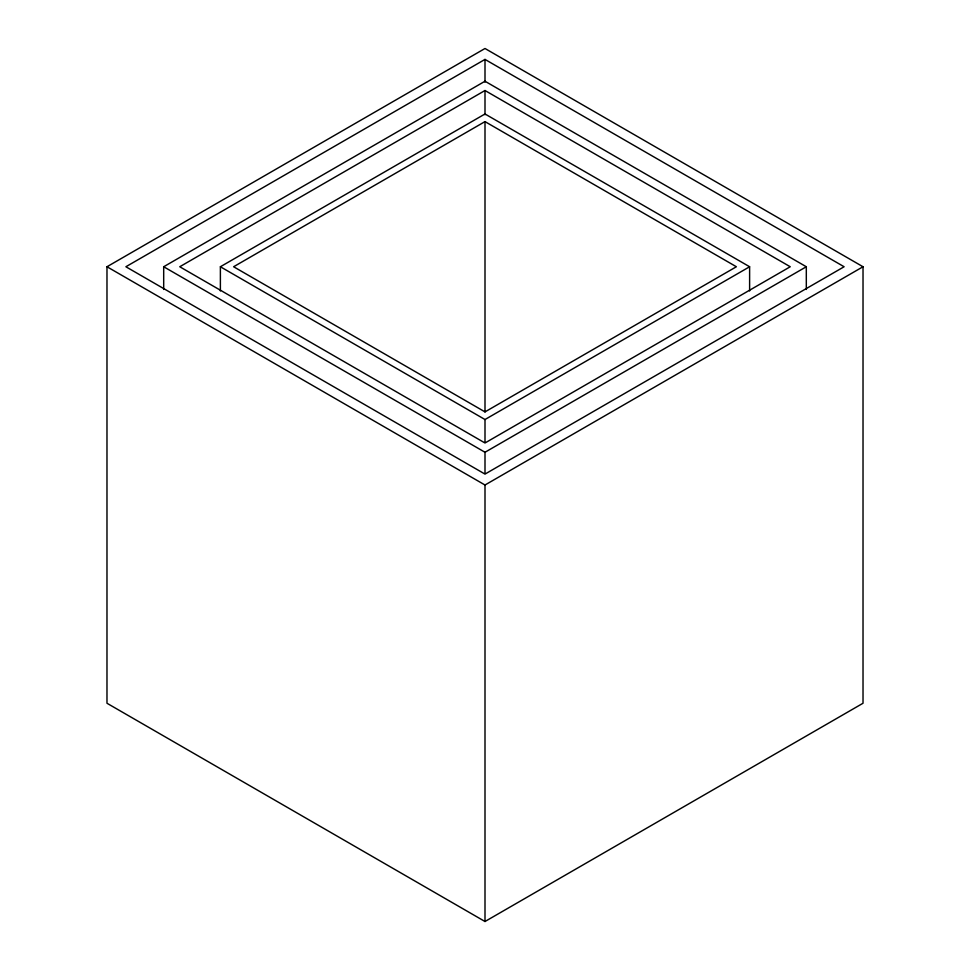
<?xml version="1.0" encoding="UTF-8"?>
<svg xmlns="http://www.w3.org/2000/svg" width="970" height="970" viewBox="0 0 970 970"><rect width="100%" height="100%" fill="white"/><g stroke="black" fill="none" stroke-linecap="round" stroke-linejoin="round"><path stroke-width="1.45" d="M106.979 266.75L485 48.5L863.021 266.75L863.021 703.25L485 921.5L106.979 703.25L106.979 266.75L485 485L863.021 266.75M485 59.412L125.882 266.75L485 474.087L844.118 266.75L485 59.412L485 82.135M163.688 289.46L163.688 266.75L485 81.237L806.312 266.75L806.312 289.46M485 90.513L179.753 266.75L485 442.987L790.247 266.75L485 90.513L485 114.727M220.384 290.952L220.384 266.75L485 113.975L749.616 266.75L749.616 290.952M485 121.614L233.612 266.75L485 411.886L736.388 266.75L485 121.614L485 411.971M220.384 266.75L485 419.525L749.616 266.75M163.688 266.75L485 452.262L806.312 266.75M485 419.525L485 442.211M485 452.262L485 473.457M485 485L485 921.5"/></g></svg>
